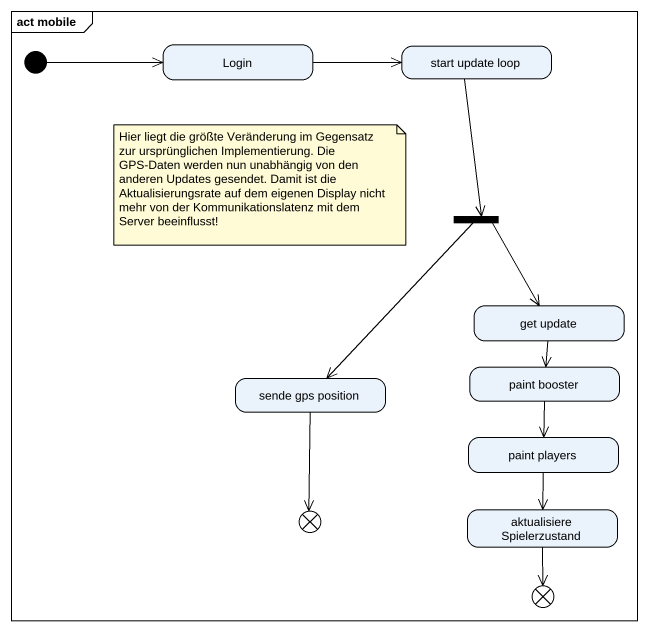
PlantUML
@startuml
mainframe act mobile
hide empty description
state Login
state "start update loop" as start_update_loop
state fork1 <<fork>>
state "get update" as get_update
state "sende gps position" as sende_gps_position
state "paint booster" as paint_booster
state "paint players" as paint_players
state flowfinal1 <<end>>
state "aktualisiere Spielerzustand" as aktualisiere_Spielerzustand
state flowfinal2 <<end>>
[*] -right-> Login
Login -right-> start_update_loop
start_update_loop --> fork1
fork1 --> get_update
fork1 --> sende_gps_position
get_update --> paint_booster
sende_gps_position --> flowfinal1
paint_booster --> paint_players
paint_players --> aktualisiere_Spielerzustand
aktualisiere_Spielerzustand --> flowfinal2
note as N1
  Hier liegt die größte Veränderung im Gegensatz zur ursprünglichen Implementierung. Die GPS-Daten werden nun unabhängig von den anderen Updates gesendet. Damit ist die Aktualisierungsrate auf dem eigenen Display nicht mehr von der Kommunikationslatenz mit dem Server beeinflusst!
end note
@enduml
